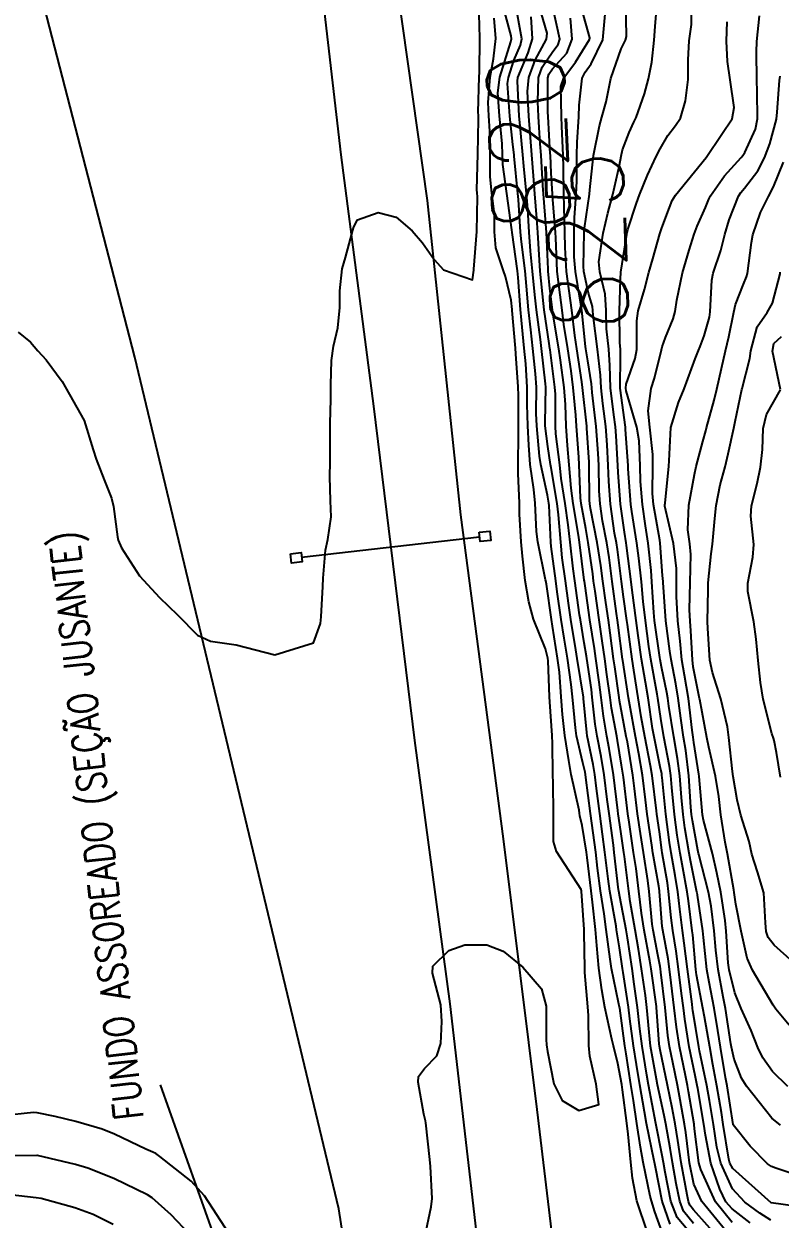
# Model space of a CAD drawing. Header units: metres. Extents: x 307586 to 320046, y 7427249 to 7434250.
# Drawn here: x 319367.6 to 319406.8, y 7427803.9 to 7427865.6 of the extents above; entities that cross this region are included whole.
import ezdxf
from ezdxf.enums import TextEntityAlignment as Align

# ---------------------------------------------------------------- set-up
doc = ezdxf.new("R2010")
doc.units = ezdxf.units.M
doc.header["$MEASUREMENT"] = 0
doc.linetypes.add('CONTINUO', pattern=[0])
for name, color, linetype in [('Cotas', 45, 'Continuous'), ('Curvas de Nivel 1m', 11, 'Continuous'), ('Curvas de Nivel 5m', 15, 'Continuous'), ('Linha Férrea', 20, 'Continuous'), ('Portico', 45, 'Continuous'), ('TEXTO', 45, 'Continuous'), ('Vias Secundárias', 230, 'Continuous')]:
    doc.layers.add(name, color=color, linetype=linetype)
doc.styles.add('ROMANS', font='romans', dxfattribs={"height": 0.2})
doc.styles.add('Style-STANDARD', font='STANDARD.shx')

msp = doc.modelspace()

# ---------------------------------------------------------------- linework, layer by layer
at = {"layer": 'Curvas de Nivel 1m', "flags": 128}
for points, elevation in [([(319367.339, 7427849.713), (319367.98, 7427849.183), (319368.371, 7427848.739), (319368.804, 7427848.282), (319369.629, 7427847.162), (319370.763, 7427845.15), (319371.228, 7427843.623), (319371.378, 7427843.14), (319371.794, 7427842.067), (319372.167, 7427841.128), (319372.276, 7427840.694), (319372.477, 7427839.123), (319372.514, 7427838.946), (319372.687, 7427838.559), (319373.621, 7427837.111), (319374.656, 7427835.988), (319375.582, 7427835.091), (319376.632, 7427834.038), (319377.295, 7427833.736), (319378.628, 7427833.544), (319380.623, 7427833.03), (319382.629, 7427833.644), (319382.991, 7427834.645), (319383.02, 7427834.996), (319383.098, 7427836.564), (319383.124, 7427836.995), (319383.249, 7427838.433), (319383.366, 7427838.993), (319383.532, 7427840.165), (319383.508, 7427840.992), (319383.47, 7427842.254), (319383.477, 7427842.993), (319383.478, 7427844.27), (319383.493, 7427844.993), (319383.521, 7427846.253), (319383.515, 7427846.993), (319383.548, 7427848.25), (319383.665, 7427848.991), (319383.876, 7427849.935), (319383.986, 7427850.988), (319383.984, 7427851.851), (319384.114, 7427852.987), (319384.282, 7427853.572), (319384.664, 7427854.982), (319384.706, 7427855.161), (319384.891, 7427855.513), (319385.968, 7427855.898), (319386.893, 7427855.66), (319387.72, 7427854.947), (319388.263, 7427854.326), (319388.868, 7427853.467), (319389.347, 7427852.925), (319390.855, 7427852.41), (319390.914, 7427852.909), (319390.916, 7427852.962), (319391.075, 7427854.907), (319391.108, 7427856.709), (319391.089, 7427856.907), (319391.079, 7427857.072), (319391.121, 7427858.907), (319391.164, 7427860.703), (319391.155, 7427860.907), (319391.146, 7427861.089), (319391.196, 7427862.907), (319391.208, 7427863.129), (319391.221, 7427864.907), (319391.174, 7427866.764)], 816), ([(319399.903, 7427803.158), (319399.346, 7427804.799), (319399.129, 7427805.973), (319399.042, 7427806.803), (319398.895, 7427808.237), (319398.833, 7427808.805), (319398.614, 7427810.543), (319398.576, 7427810.808), (319398.369, 7427811.901), (319398.132, 7427812.813), (319398.046, 7427813.154), (319397.698, 7427814.817), (319397.537, 7427815.698), (319397.381, 7427816.821), (319397.273, 7427817.994), (319397.204, 7427818.822), (319397.059, 7427820.232), (319396.989, 7427820.825), (319396.775, 7427822.551), (319396.74, 7427822.828), (319396.517, 7427824.204), (319396.392, 7427824.702), (319396.377, 7427824.832), (319396.357, 7427825.001), (319395.957, 7427826.846), (319395.836, 7427827.571), (319395.627, 7427828.849), (319395.498, 7427829.936), (319395.432, 7427830.852), (319395.341, 7427832.123), (319395.251, 7427832.854), (319394.981, 7427834.515), (319394.929, 7427834.857), (319394.67, 7427836.684), (319394.644, 7427836.86), (319394.63, 7427836.904), (319394.226, 7427838.865), (319394.163, 7427839.4), (319394.092, 7427840.866), (319394.012, 7427841.579), (319393.827, 7427842.869), (319393.753, 7427843.87), (319393.704, 7427844.871), (319393.683, 7427845.967), (319393.677, 7427846.871), (319393.598, 7427848.079), (319393.523, 7427848.873), (319393.375, 7427850.334), (319393.326, 7427850.875), (319393.208, 7427852.528), (319393.172, 7427852.877), (319392.896, 7427854.867), (319392.885, 7427854.991), (319392.616, 7427856.884), (319392.413, 7427858.373), (319392.392, 7427858.888), (319392.376, 7427859.454), (319392.244, 7427860.891), (319392.165, 7427862.082), (319392.264, 7427862.891), (319392.838, 7427864.719), (319392.872, 7427864.882), (319392.851, 7427865.037), (319392.35, 7427866.89)], 818), ([(319400.656, 7427803.173), (319400.277, 7427804.233), (319400.104, 7427804.792), (319400.042, 7427805.037), (319399.677, 7427806.796), (319399.543, 7427807.575), (319399.352, 7427808.8), (319399.171, 7427809.975), (319399.042, 7427810.803), (319398.792, 7427812.39), (319398.73, 7427812.807), (319398.46, 7427814.751), (319398.454, 7427814.809), (319398.407, 7427815.057), (319398.033, 7427816.814), (319397.961, 7427817.292), (319397.761, 7427818.817), (319397.651, 7427819.628), (319397.475, 7427820.82), (319397.319, 7427821.994), (319397.22, 7427822.823), (319397.02, 7427824.323), (319396.952, 7427824.826), (319396.711, 7427826.677), (319396.687, 7427826.838), (319396.67, 7427826.954), (319396.559, 7427827.442), (319396.233, 7427828.843), (319396.167, 7427829.254), (319396.019, 7427830.846), (319395.951, 7427831.498), (319395.76, 7427832.849), (319395.587, 7427833.896), (319395.436, 7427834.852), (319395.232, 7427836.286), (319395.154, 7427836.855), (319394.925, 7427838.624), (319394.903, 7427838.858), (319394.816, 7427840.755), (319394.804, 7427840.859), (319394.719, 7427841.276), (319394.381, 7427842.864), (319394.319, 7427843.293), (319394.167, 7427844.866), (319394.143, 7427845.495), (319394.151, 7427846.866), (319394.11, 7427847.557), (319393.972, 7427848.868), (319393.861, 7427849.836), (319393.746, 7427850.871), (319393.638, 7427852.089), (319393.565, 7427852.873), (319393.382, 7427854.371), (319393.337, 7427854.875), (319393.219, 7427856.566), (319393.194, 7427856.877), (319393.009, 7427858.803), (319392.999, 7427858.879), (319392.941, 7427859.408), (319392.782, 7427860.883), (319392.661, 7427862.567), (319392.701, 7427862.884), (319392.992, 7427863.75), (319393.336, 7427864.54), (319393.403, 7427864.876), (319393.044, 7427866.869)], 819), ([(319402.265, 7427802.945), (319401.441, 7427803.939), (319401.11, 7427804.778), (319400.817, 7427806.27), (319400.727, 7427806.784), (319400.666, 7427807.134), (319400.335, 7427808.79), (319399.955, 7427810.794), (319399.867, 7427811.288), (319399.624, 7427812.798), (319399.509, 7427813.682), (319399.385, 7427814.8), (319399.218, 7427816.005), (319399.1, 7427816.803), (319398.864, 7427818.391), (319398.791, 7427818.807), (319398.47, 7427820.517), (319398.416, 7427820.811), (319398.406, 7427820.878), (319398.181, 7427822.813), (319398.132, 7427823.188), (319397.909, 7427824.816), (319397.814, 7427825.541), (319397.653, 7427826.823), (319397.502, 7427827.765), (319397.293, 7427828.829), (319397.194, 7427829.443), (319397.041, 7427830.833), (319396.994, 7427831.229), (319396.761, 7427832.838), (319396.745, 7427832.959), (319396.631, 7427833.641), (319396.432, 7427834.842), (319396.39, 7427835.099), (319396.145, 7427836.845), (319396.06, 7427837.465), (319395.901, 7427838.848), (319395.801, 7427839.75), (319395.633, 7427840.851), (319395.439, 7427842.15), (319395.359, 7427842.854), (319395.164, 7427844.451), (319395.136, 7427844.856), (319395.135, 7427846.509), (319395.111, 7427846.857), (319394.869, 7427848.803), (319394.856, 7427848.86), (319394.817, 7427849.123), (319394.555, 7427850.863), (319394.518, 7427851.191), (319394.356, 7427852.865), (319394.306, 7427853.428), (319394.226, 7427854.867), (319394.182, 7427855.579), (319394.077, 7427856.868), (319394.005, 7427857.787), (319393.923, 7427858.87), (319393.828, 7427859.993), (319393.763, 7427860.872), (319393.699, 7427862.15), (319393.759, 7427862.872), (319394.095, 7427863.766), (319394.674, 7427864.863), (319394.71, 7427865.16), (319394.217, 7427866.868)], 821), ([(319404.264, 7427802.864), (319402.716, 7427804.756), (319402.296, 7427805.656), (319402.077, 7427806.764), (319401.883, 7427808.321), (319401.82, 7427808.768), (319401.596, 7427810.021), (319401.447, 7427810.774), (319401.202, 7427811.946), (319401.034, 7427812.78), (319400.952, 7427813.345), (319400.81, 7427814.784), (319400.597, 7427816.621), (319400.577, 7427816.788), (319400.558, 7427816.912), (319400.44, 7427817.521), (319400.193, 7427818.793), (319400.148, 7427819.101), (319399.992, 7427820.795), (319399.919, 7427821.358), (319399.685, 7427822.798), (319399.531, 7427823.782), (319399.388, 7427824.801), (319399.224, 7427826.122), (319399.133, 7427826.804), (319398.857, 7427828.52), (319398.804, 7427828.808), (319398.59, 7427829.923), (319398.452, 7427830.664), (319398.427, 7427830.813), (319398.205, 7427832.404), (319398.149, 7427832.817), (319397.972, 7427834.156), (319397.878, 7427834.821), (319397.745, 7427835.735), (319397.597, 7427836.826), (319397.49, 7427837.637), (319397.303, 7427838.831), (319396.955, 7427840.6), (319396.915, 7427840.837), (319396.905, 7427841.018), (319396.89, 7427842.838), (319396.886, 7427842.979), (319396.762, 7427844.746), (319396.756, 7427844.84), (319396.536, 7427846.843), (319396.494, 7427847.145), (319396.239, 7427848.846), (319396.141, 7427849.529), (319395.988, 7427850.849), (319395.849, 7427851.854), (319395.713, 7427852.851), (319395.639, 7427854.089), (319395.618, 7427854.853), (319395.581, 7427856.175), (319395.577, 7427856.853), (319395.561, 7427858.219), (319395.53, 7427858.854), (319395.461, 7427860.349), (319395.451, 7427860.855), (319395.422, 7427862.412), (319395.565, 7427862.854), (319396.169, 7427863.671), (319396.9, 7427864.841), (319396.915, 7427864.93), (319396.38, 7427866.847)], 824), ([(319405.207, 7427803.661), (319404.279, 7427804.384), (319403.959, 7427804.743), (319403.635, 7427805.405), (319403.174, 7427806.751), (319402.891, 7427808.191), (319402.809, 7427808.755), (319402.499, 7427810.611), (319402.474, 7427810.759), (319402.361, 7427811.275), (319402.058, 7427812.765), (319401.824, 7427814.195), (319401.759, 7427814.77), (319401.663, 7427815.523), (319401.498, 7427816.774), (319401.375, 7427817.708), (319401.203, 7427818.779), (319401.115, 7427819.433), (319400.988, 7427820.782), (319400.926, 7427821.229), (319400.665, 7427822.788), (319400.642, 7427822.926), (319400.514, 7427823.867), (319400.382, 7427824.791), (319400.361, 7427824.956), (319400.142, 7427826.794), (319400.061, 7427827.292), (319399.762, 7427828.798), (319399.576, 7427829.812), (319399.421, 7427830.802), (319399.196, 7427832.225), (319399.105, 7427832.805), (319398.861, 7427834.588), (319398.831, 7427834.808), (319398.661, 7427836.032), (319398.557, 7427836.812), (319398.341, 7427838.467), (319398.288, 7427838.816), (319398.196, 7427839.322), (319397.98, 7427840.821), (319397.895, 7427841.983), (319397.869, 7427842.823), (319397.817, 7427843.888), (319397.745, 7427844.825), (319397.588, 7427846.02), (319397.505, 7427846.829), (319397.46, 7427847.491), (319397.31, 7427848.833), (319397.081, 7427850.595), (319397.072, 7427850.837), (319397.051, 7427851.042), (319396.852, 7427851.724), (319396.604, 7427852.843), (319396.581, 7427853.127), (319396.622, 7427854.843), (319396.637, 7427855.092), (319396.904, 7427856.84), (319396.915, 7427857.061), (319397.099, 7427858.838), (319397.408, 7427860.381), (319397.544, 7427860.831), (319397.753, 7427861.61), (319397.995, 7427862.825), (319398.539, 7427864.358), (319398.764, 7427864.814), (319398.816, 7427865.002), (319398.779, 7427866.814)], 826), ([(319406.274, 7427803.789), (319405.718, 7427804.159), (319404.936, 7427804.73), (319404.293, 7427805.413), (319403.684, 7427806.746), (319403.491, 7427807.578), (319403.314, 7427808.75), (319403.112, 7427809.985), (319402.976, 7427810.754), (319402.596, 7427812.543), (319402.557, 7427812.758), (319402.392, 7427813.701), (319402.25, 7427814.611), (319402.232, 7427814.763), (319402.205, 7427814.964), (319401.962, 7427816.767), (319401.8, 7427818.123), (319401.715, 7427818.771), (319401.569, 7427819.873), (319401.462, 7427820.775), (319401.329, 7427821.621), (319401.127, 7427822.781), (319401.044, 7427823.318), (319400.853, 7427824.785), (319400.658, 7427826.682), (319400.645, 7427826.789), (319400.636, 7427826.871), (319400.557, 7427827.231), (319400.236, 7427828.793), (319400.163, 7427829.211), (319399.926, 7427830.797), (319399.795, 7427831.615), (319399.592, 7427832.8), (319399.415, 7427834.022), (319399.308, 7427834.803), (319399.11, 7427836.362), (319399.058, 7427836.806), (319398.813, 7427838.687), (319398.792, 7427838.809), (319398.701, 7427839.372), (319398.505, 7427840.813), (319398.382, 7427842.458), (319398.365, 7427842.816), (319398.284, 7427844.343), (319398.246, 7427844.818), (319398.158, 7427845.433), (319397.992, 7427846.822), (319397.958, 7427847.977), (319397.906, 7427848.824), (319397.78, 7427849.875), (319397.76, 7427850.826), (319397.701, 7427851.677), (319397.43, 7427852.831), (319397.387, 7427853.351), (319397.607, 7427854.829), (319397.855, 7427855.869), (319398.103, 7427856.822), (319398.451, 7427858.34), (319398.531, 7427858.816), (319398.612, 7427859.141), (319398.951, 7427860.028), (319399.198, 7427860.569), (319399.306, 7427860.807), (319399.746, 7427862.031), (319399.947, 7427862.8), (319400.115, 7427863.676), (319400.236, 7427864.798), (319400.299, 7427865.512), (319400.395, 7427866.796)], 827), ([(319408.28, 7427804.41), (319406.295, 7427804.698), (319404.309, 7427806.465), (319404.156, 7427806.742), (319404.106, 7427806.951), (319403.819, 7427808.745), (319403.723, 7427809.362), (319403.488, 7427810.749), (319403.282, 7427811.843), (319403.116, 7427812.753), (319402.848, 7427814.306), (319402.767, 7427814.756), (319402.429, 7427816.483), (319402.392, 7427816.761), (319402.241, 7427818.553), (319402.216, 7427818.764), (319402.018, 7427820.308), (319401.954, 7427820.768), (319401.728, 7427822.008), (319401.593, 7427822.774), (319401.438, 7427823.702), (319401.295, 7427824.778), (319401.16, 7427826.164), (319401.11, 7427826.782), (319401.042, 7427827.267), (319400.742, 7427828.787), (319400.587, 7427829.726), (319400.434, 7427830.792), (319400.399, 7427830.998), (319400.073, 7427832.796), (319399.97, 7427833.456), (319399.79, 7427834.799), (319399.679, 7427835.779), (319399.586, 7427836.801), (319399.455, 7427838.032), (319399.354, 7427838.803), (319399.082, 7427840.442), (319399.033, 7427840.807), (319398.905, 7427842.644), (319398.899, 7427842.808), (319398.762, 7427844.673), (319398.754, 7427844.801), (319398.479, 7427846.815), (319398.503, 7427848.508), (319398.497, 7427848.815), (319398.461, 7427849.173), (319398.446, 7427850.816), (319398.494, 7427852.45), (319398.515, 7427852.815), (319398.823, 7427854.752), (319398.833, 7427854.811), (319398.843, 7427854.851), (319398.886, 7427855.009), (319399.333, 7427856.379), (319399.483, 7427856.804), (319399.897, 7427857.827), (319400.352, 7427858.796), (319400.55, 7427859.183), (319400.949, 7427859.878), (319401.345, 7427860.396), (319401.609, 7427860.78), (319401.866, 7427861.671), (319401.996, 7427862.775), (319401.999, 7427863.781), (319402.055, 7427864.774), (319402.172, 7427865.616), (319402.152, 7427866.773)], 828), ([(319402.272, 7427803.625), (319401.767, 7427804.257), (319401.565, 7427804.771), (319401.379, 7427805.691), (319401.185, 7427806.777), (319401.064, 7427807.522), (319400.839, 7427808.782), (319400.754, 7427809.2), (319400.41, 7427810.789), (319400.357, 7427811.079), (319400.062, 7427812.793), (319400.019, 7427813.162), (319399.866, 7427814.795), (319399.788, 7427815.42), (319399.594, 7427816.798), (319399.435, 7427817.808), (319399.26, 7427818.802), (319399.005, 7427820.267), (319398.931, 7427820.805), (319398.705, 7427822.603), (319398.677, 7427822.808), (319398.514, 7427823.898), (319398.385, 7427824.811), (319398.364, 7427824.974), (319398.135, 7427826.816), (319397.925, 7427828.178), (319397.801, 7427828.822), (319397.623, 7427829.859), (319397.496, 7427830.827), (319397.398, 7427831.621), (319397.225, 7427832.831), (319397.15, 7427833.354), (319396.925, 7427834.836), (319396.669, 7427836.588), (319396.632, 7427836.84), (319396.627, 7427836.887), (319396.379, 7427838.843), (319396.325, 7427839.215), (319396.049, 7427840.847), (319395.943, 7427841.636), (319395.856, 7427842.849), (319395.761, 7427843.842), (319395.692, 7427844.851), (319395.656, 7427845.975), (319395.586, 7427846.852), (319395.407, 7427848.254), (319395.315, 7427848.855), (319395.004, 7427850.695), (319394.977, 7427850.859), (319394.854, 7427851.963), (319394.759, 7427852.861), (319394.753, 7427852.972), (319394.677, 7427854.862), (319394.666, 7427855.083), (319394.521, 7427856.864), (319394.49, 7427857.291), (319394.395, 7427858.865), (319394.356, 7427859.452), (319394.258, 7427860.867), (319394.227, 7427861.611), (319394.269, 7427862.867), (319394.447, 7427863.407), (319394.996, 7427864.218), (319395.283, 7427864.574), (319395.367, 7427864.856), (319395.026, 7427866.43)], 822), ([(319388.384, 7427802.929), (319388.715, 7427804.489), (319388.76, 7427804.925), (319388.669, 7427806.565), (319388.635, 7427806.927), (319388.426, 7427808.835), (319388.409, 7427808.929), (319388.336, 7427809.269), (319388.043, 7427810.933), (319388.062, 7427811.228), (319388.364, 7427811.646), (319389.002, 7427812.295), (319389.211, 7427812.922), (319389.256, 7427814.06), (319389.203, 7427814.922), (319388.787, 7427816.567), (319388.794, 7427816.926), (319389.628, 7427817.731), (319390.444, 7427818.033), (319391.584, 7427818.033), (319392.441, 7427817.703), (319393.449, 7427816.87), (319394.416, 7427815.763), (319394.666, 7427814.856), (319394.66, 7427813.13), (319394.668, 7427812.856), (319394.724, 7427812.509), (319395.051, 7427810.85), (319395.487, 7427809.985), (319396.339, 7427809.472), (319397.38, 7427809.782), (319397.25, 7427810.821), (319396.92, 7427812.279), (319396.867, 7427812.825), (319396.841, 7427814.383), (319396.817, 7427814.826), (319396.663, 7427816.594), (319396.652, 7427816.828), (319396.631, 7427818.648), (319396.627, 7427818.828), (319396.487, 7427820.815), (319396.474, 7427820.894), (319395.19, 7427822.85), (319395.031, 7427823.375), (319395.037, 7427824.852), (319395.02, 7427826.379), (319394.999, 7427826.856), (319394.989, 7427828.436), (319394.966, 7427828.856), (319394.844, 7427830.604), (319394.833, 7427830.858), (319394.758, 7427832.721), (319394.747, 7427832.859), (319394.628, 7427833.343), (319393.998, 7427834.866), (319393.76, 7427835.765), (319393.577, 7427836.871), (319393.434, 7427838.124), (319393.368, 7427838.873), (319393.282, 7427840.3), (319393.271, 7427840.874), (319393.217, 7427842.394), (319393.203, 7427842.875), (319393.221, 7427844.413), (319393.222, 7427844.875), (319393.223, 7427846.439), (319393.215, 7427846.876), (319393.093, 7427848.595), (319393.071, 7427848.877), (319392.9, 7427850.822), (319392.896, 7427850.879), (319392.848, 7427851.36), (319392.559, 7427852.585), (319392.452, 7427852.886), (319392.053, 7427854.071), (319391.993, 7427854.893), (319391.981, 7427855.81), (319391.854, 7427856.896), (319391.767, 7427857.743), (319391.757, 7427858.898), (319391.752, 7427860.097), (319391.697, 7427860.899), (319391.659, 7427861.588), (319391.765, 7427862.898), (319391.94, 7427863.843), (319392.046, 7427864.894), (319391.964, 7427865.951)], 817), ([(319403.688, 7427802.746), (319402.279, 7427804.335), (319402.094, 7427804.575), (319402.018, 7427804.764), (319401.947, 7427805.106), (319401.637, 7427806.77), (319401.469, 7427807.917), (319401.33, 7427808.775), (319401.172, 7427809.608), (319400.934, 7427810.781), (319400.559, 7427812.609), (319400.523, 7427812.788), (319400.507, 7427812.911), (319400.398, 7427814.324), (319400.361, 7427814.79), (319400.357, 7427814.837), (319400.09, 7427816.793), (319400.023, 7427817.208), (319399.726, 7427818.797), (319399.586, 7427819.674), (319399.456, 7427820.8), (319399.307, 7427821.986), (319399.183, 7427822.803), (319398.943, 7427824.381), (319398.884, 7427824.806), (319398.655, 7427826.705), (319398.641, 7427826.809), (319398.558, 7427827.329), (319398.352, 7427828.594), (319398.309, 7427828.814), (319398.042, 7427830.266), (319397.962, 7427830.82), (319397.801, 7427832.012), (319397.691, 7427832.824), (319397.559, 7427833.753), (319397.402, 7427834.829), (319397.186, 7427836.311), (319397.114, 7427836.833), (319397.064, 7427837.221), (319396.831, 7427838.838), (319396.704, 7427839.561), (319396.46, 7427840.843), (319396.427, 7427841.142), (319396.372, 7427842.844), (319396.346, 7427843.245), (319396.231, 7427844.845), (319396.196, 7427845.422), (319396.057, 7427846.847), (319395.949, 7427847.701), (319395.773, 7427848.85), (319395.578, 7427850.107), (319395.479, 7427850.854), (319395.278, 7427852.436), (319395.235, 7427852.856), (319395.152, 7427854.585), (319395.139, 7427854.857), (319394.989, 7427856.782), (319394.984, 7427856.859), (319394.924, 7427857.931), (319394.876, 7427858.861), (319394.869, 7427858.925), (319394.756, 7427860.862), (319394.745, 7427861.082), (319394.74, 7427862.862), (319394.794, 7427863.053), (319394.987, 7427863.318), (319395.719, 7427864.13), (319396.01, 7427864.85), (319395.919, 7427865.951)], 823), ([(319408.301, 7427805.895), (319406.536, 7427806.481), (319406.311, 7427806.57), (319406.1, 7427806.713), (319405.21, 7427807.615), (319404.333, 7427808.719), (319404.327, 7427808.74), (319404.015, 7427810.743), (319403.94, 7427811.171), (319403.68, 7427812.747), (319403.539, 7427813.601), (319403.344, 7427814.751), (319403.082, 7427816.094), (319402.971, 7427816.755), (319402.795, 7427818.411), (319402.754, 7427818.757), (319402.481, 7427820.605), (319402.463, 7427820.74), (319402.459, 7427820.76), (319402.129, 7427822.397), (319402.059, 7427822.767), (319401.833, 7427824.087), (319401.737, 7427824.772), (319401.659, 7427825.65), (319401.578, 7427826.775), (319401.456, 7427827.671), (319401.257, 7427828.78), (319401.011, 7427830.369), (319400.956, 7427830.785), (319400.903, 7427831.083), (319400.619, 7427832.407), (319400.546, 7427832.791), (319400.529, 7427832.886), (319400.267, 7427834.794), (319400.228, 7427835.215), (319400.129, 7427836.795), (319400.084, 7427837.39), (319399.938, 7427838.798), (319399.803, 7427839.702), (319399.633, 7427840.801), (319399.544, 7427841.993), (319399.526, 7427842.802), (319399.465, 7427844.094), (319399.354, 7427844.804), (319398.791, 7427846.678), (319398.775, 7427846.81), (319398.795, 7427847.015), (319399.265, 7427848.349), (319399.339, 7427848.805), (319399.349, 7427850.291), (319399.421, 7427850.804), (319399.747, 7427851.908), (319399.974, 7427852.799), (319400.169, 7427853.498), (319400.542, 7427854.793), (319400.629, 7427855.05), (319400.898, 7427855.79), (319401.178, 7427856.517), (319401.339, 7427856.784), (319402.933, 7427858.737), (319403.75, 7427859.953), (319404.272, 7427860.747), (319404.383, 7427861.331), (319404.172, 7427862.748), (319404.04, 7427863.701), (319403.978, 7427864.75), (319404.016, 7427865.752)], 829), ([(319407.152, 7427810.702), (319406.371, 7427811.476), (319405.858, 7427812.198), (319405.602, 7427812.722), (319405.261, 7427813.597), (319404.742, 7427814.735), (319404.415, 7427815.555), (319404.125, 7427816.743), (319404.079, 7427817.101), (319403.976, 7427818.745), (319403.923, 7427819.284), (319403.694, 7427820.748), (319403.49, 7427821.753), (319403.259, 7427822.752), (319402.793, 7427824.484), (319402.736, 7427824.758), (319402.574, 7427826.738), (319402.569, 7427826.76), (319402.554, 7427826.853), (319402.302, 7427828.496), (319402.258, 7427828.765), (319402.207, 7427829.137), (319402.014, 7427830.769), (319401.809, 7427831.966), (319401.682, 7427832.774), (319401.583, 7427833.727), (319401.476, 7427834.777), (319401.394, 7427836.047), (319401.401, 7427836.779), (319401.398, 7427837.498), (319401.245, 7427838.782), (319400.804, 7427840.707), (319400.798, 7427840.789), (319400.808, 7427840.873), (319401.009, 7427842.786), (319401.023, 7427843.063), (319401.104, 7427844.785), (319401.494, 7427846.068), (319401.789, 7427846.775), (319402.37, 7427848.329), (319402.536, 7427848.764), (319402.618, 7427848.961), (319402.824, 7427849.525), (319403.108, 7427850.488), (319403.148, 7427850.757), (319403.227, 7427852.389), (319403.302, 7427852.756), (319403.692, 7427853.934), (319403.899, 7427854.75), (319404.129, 7427855.513), (319404.614, 7427856.743), (319404.728, 7427856.928), (319404.917, 7427857.148), (319405.602, 7427858.057), (319405.945, 7427858.73), (319406.219, 7427859.452), (319406.565, 7427860.724), (319406.613, 7427861.077), (319406.731, 7427862.723), (319406.758, 7427862.949)], 831), ([(319407.221, 7427813.876), (319406.543, 7427814.709), (319406.406, 7427814.919), (319405.331, 7427816.727), (319405.059, 7427817.35), (319404.737, 7427818.736), (319404.474, 7427820.142), (319404.379, 7427820.741), (319404.356, 7427820.869), (319404.038, 7427822.745), (319403.922, 7427823.333), (319403.69, 7427824.748), (319403.583, 7427825.704), (319403.412, 7427826.751), (319403.078, 7427828.245), (319402.972, 7427828.756), (319402.602, 7427830.71), (319402.595, 7427830.76), (319402.267, 7427832.413), (319402.222, 7427832.766), (319402.142, 7427834.272), (319402.104, 7427834.768), (319402.072, 7427835.348), (319402.101, 7427836.769), (319402.134, 7427838.215), (319402.083, 7427838.769), (319401.979, 7427839.496), (319402.032, 7427840.77), (319402.329, 7427842.356), (319402.417, 7427842.765), (319402.756, 7427844.061), (319402.91, 7427844.61), (319402.951, 7427844.758), (319403.342, 7427846.197), (319403.477, 7427846.753), (319403.721, 7427847.834), (319403.936, 7427848.749), (319404.108, 7427849.462), (319404.366, 7427850.745), (319404.454, 7427851.137), (319404.857, 7427852.186), (319405.028, 7427852.572), (319405.075, 7427852.738), (319405.275, 7427854.34), (319405.349, 7427854.735), (319405.739, 7427855.893), (319406.15, 7427856.728), (319406.412, 7427857.231), (319406.931, 7427858.502)], 832), ([(319407.933, 7427816.695), (319406.446, 7427818.018), (319406.145, 7427818.41), (319406.041, 7427818.716), (319406.001, 7427819.175), (319405.917, 7427820.718), (319405.584, 7427821.814), (319405.291, 7427822.728), (319405.15, 7427823.371), (319404.73, 7427824.737), (319404.535, 7427825.521), (319404.332, 7427826.742), (319404.298, 7427827), (319404.104, 7427828.745), (319404.03, 7427829.297), (319403.691, 7427830.749), (319403.255, 7427832.115), (319403.115, 7427832.755), (319403.013, 7427834.382), (319403.008, 7427834.756), (319403.031, 7427836.393), (319403.038, 7427836.756), (319403.189, 7427838.254), (319403.267, 7427838.754), (319403.385, 7427840.081), (319403.445, 7427840.753), (319403.666, 7427841.818), (319403.913, 7427842.748), (319404.073, 7427843.424), (319404.359, 7427844.744), (319404.429, 7427845.082), (319404.78, 7427846.74), (319404.793, 7427846.792), (319405.192, 7427848.353), (319405.24, 7427848.736), (319405.579, 7427849.985), (319406.084, 7427850.728), (319406.366, 7427851.206), (319406.757, 7427852.721), (319406.768, 7427852.817)], 833), ([(319406.772, 7427846.741), (319406.359, 7427848.725), (319406.428, 7427849.115), (319406.824, 7427849.481)], 834), ([(319406.779, 7427826.708), (319406.566, 7427827.977), (319406.449, 7427828.589), (319406.416, 7427828.712), (319406.334, 7427828.956), (319405.874, 7427830.727), (319405.743, 7427831.598), (319405.622, 7427832.73), (319405.522, 7427833.843), (319405.398, 7427834.732), (319405.094, 7427836.308), (319405.082, 7427836.736), (319405.344, 7427838.076), (319405.395, 7427838.733), (319405.249, 7427840.201), (319405.281, 7427840.734), (319405.579, 7427841.887), (319405.745, 7427842.73), (319405.84, 7427843.641), (319405.886, 7427844.729), (319406.055, 7427845.446), (319406.772, 7427846.72)], 834), ([(319378.263, 7427803.087), (319376.988, 7427805.063), (319376.294, 7427805.805), (319374.67, 7427807.095), (319374.463, 7427807.246), (319374.315, 7427807.32), (319373.946, 7427807.475), (319372.324, 7427808.25), (319371.692, 7427808.495), (319370.33, 7427808.896), (319369.266, 7427809.161), (319368.335, 7427809.354), (319368.144, 7427809.362), (319366.539, 7427809.188)], 816), ([(319372.267, 7427803.575), (319371.223, 7427804.086), (319370.276, 7427804.434), (319368.539, 7427804.909), (319368.281, 7427804.956), (319366.305, 7427805.168)], 814)]:
    msp.add_lwpolyline(points, dxfattribs=dict(at, elevation=elevation))
at = {"layer": 'Curvas de Nivel 5m', "flags": 128}
for points, elevation in [([(319404.272, 7427803.676), (319403.414, 7427804.749), (319402.651, 7427806.414), (319402.56, 7427806.758), (319402.33, 7427808.518), (319402.307, 7427808.735), (319402.307, 7427808.76), (319402.025, 7427810.441), (319401.964, 7427810.766), (319401.857, 7427811.271), (319401.548, 7427812.773), (319401.394, 7427813.776), (319401.284, 7427814.777), (319401.128, 7427816.073), (319401.036, 7427816.781), (319400.961, 7427817.305), (319400.685, 7427818.787), (319400.655, 7427818.986), (319400.521, 7427820.789), (319400.516, 7427820.832), (319400.477, 7427821.059), (319400.182, 7427822.793), (319400.118, 7427823.183), (319399.887, 7427824.796), (319399.795, 7427825.537), (319399.633, 7427826.799), (319399.456, 7427827.909), (319399.284, 7427828.803), (319398.985, 7427830.419), (319398.918, 7427830.807), (319398.622, 7427832.73), (319398.612, 7427832.8), (319398.389, 7427834.562), (319398.353, 7427834.814), (319398.303, 7427835.16), (319398.076, 7427836.819), (319397.915, 7427838.052), (319397.794, 7427838.823), (319397.58, 7427839.956), (319397.447, 7427840.829), (319397.402, 7427841.502), (319397.377, 7427842.83), (319397.352, 7427843.434), (319397.238, 7427844.833), (319397.038, 7427846.587), (319397.016, 7427846.837), (319396.997, 7427847.039), (319396.807, 7427848.218), (319396.704, 7427848.841), (319396.687, 7427848.969), (319396.498, 7427850.843), (319396.438, 7427851.253), (319396.167, 7427852.847), (319396.113, 7427853.605), (319396.109, 7427854.848), (319396.126, 7427855.616), (319396.215, 7427856.847), (319396.244, 7427857.523), (319396.241, 7427858.847), (319396.255, 7427859.535), (319396.342, 7427860.846), (319396.369, 7427861.446), (319396.524, 7427862.845), (319396.679, 7427863.15), (319396.99, 7427863.583), (319397.591, 7427864.831), (319397.706, 7427866.147)], 825), ([(319406.784, 7427808.705), (319406.338, 7427809.076), (319405.022, 7427810.73), (319404.767, 7427811.134), (319404.377, 7427812.112), (319404.248, 7427812.741), (319404.218, 7427812.908), (319403.933, 7427814.745), (319403.821, 7427815.336), (319403.561, 7427816.749), (319403.442, 7427817.751), (319403.355, 7427818.751), (319403.188, 7427820.037), (319403.056, 7427820.754), (319402.553, 7427822.709), (319402.54, 7427822.76), (319402.504, 7427822.918), (319402.221, 7427824.465), (319402.177, 7427824.765), (319402.147, 7427825.148), (319402.043, 7427826.768), (319401.877, 7427828.081), (319401.758, 7427828.772), (319401.617, 7427829.745), (319401.488, 7427830.777), (319401.357, 7427831.526), (319401.116, 7427832.783), (319401.05, 7427833.207), (319400.848, 7427834.787), (319400.702, 7427836.76), (319400.702, 7427836.79), (319400.701, 7427836.818), (319400.676, 7427837.136), (319400.547, 7427838.791), (319400.529, 7427838.958), (319400.206, 7427840.795), (319400.16, 7427841.364), (319400.18, 7427842.796), (319400.169, 7427843.375), (319400.025, 7427844.797), (319399.939, 7427845.635), (319400.092, 7427846.797), (319400.262, 7427847.332), (319400.623, 7427848.792), (319400.661, 7427848.946), (319400.823, 7427849.435), (319401.222, 7427850.4), (319401.335, 7427850.783), (319401.422, 7427851.355), (319401.706, 7427852.777), (319402.048, 7427853.946), (319402.312, 7427854.769), (319402.47, 7427855.185), (319402.904, 7427856.148), (319403.08, 7427856.589), (319403.164, 7427856.757), (319403.886, 7427857.788), (319404.752, 7427858.742), (319404.837, 7427858.838), (319404.937, 7427858.999), (319405.489, 7427860.201), (319405.595, 7427860.734), (319405.567, 7427862.144), (319405.547, 7427862.734), (319405.532, 7427864.2), (319405.562, 7427864.734), (319405.7, 7427866.056)], 830), ([(319401.079, 7427803.586), (319400.657, 7427804.784), (319400.309, 7427806.537), (319400.261, 7427806.791), (319400.245, 7427806.859), (319399.855, 7427808.795), (319399.745, 7427809.39), (319399.503, 7427810.799), (319399.331, 7427811.838), (319399.178, 7427812.802), (319398.99, 7427814.211), (319398.912, 7427814.805), (319398.636, 7427816.602), (319398.605, 7427816.808), (319398.444, 7427817.881), (319398.302, 7427818.812), (319398.271, 7427818.995), (319397.951, 7427820.815), (319397.863, 7427821.436), (319397.697, 7427822.818), (319397.574, 7427823.758), (319397.43, 7427824.821), (319397.261, 7427826.11), (319397.171, 7427826.831), (319397.082, 7427827.356), (319396.781, 7427828.837), (319396.756, 7427829.018), (319396.592, 7427830.765), (319396.586, 7427830.84), (319396.265, 7427832.844), (319396.193, 7427833.279), (319395.936, 7427834.847), (319395.809, 7427835.695), (319395.65, 7427836.85), (319395.49, 7427838.047), (319395.409, 7427838.853), (319395.297, 7427840.264), (319395.22, 7427840.855), (319394.908, 7427842.692), (319394.883, 7427842.859), (319394.752, 7427843.805), (319394.611, 7427844.862), (319394.604, 7427845.023), (319394.636, 7427846.862), (319394.626, 7427847.03), (319394.417, 7427848.864), (319394.359, 7427849.325), (319394.154, 7427850.867), (319394.079, 7427851.64), (319393.957, 7427852.869), (319393.853, 7427853.89), (319393.779, 7427854.871), (319393.703, 7427856.07), (319393.635, 7427856.873), (319393.511, 7427858.291), (319393.459, 7427858.875), (319393.292, 7427860.543), (319393.265, 7427860.877), (319393.17, 7427862.689), (319393.195, 7427862.878), (319393.724, 7427864.144), (319393.955, 7427864.87), (319393.874, 7427866.018)], 820), ([(319376.203, 7427803.071), (319375.255, 7427804.067), (319374.281, 7427804.943), (319374.039, 7427805.102), (319372.295, 7427805.957), (319370.958, 7427806.485), (319370.306, 7427806.68), (319368.339, 7427807.144), (319368.313, 7427807.144), (319366.373, 7427807.128)], 815)]:
    msp.add_lwpolyline(points, dxfattribs=dict(at, elevation=elevation))
at = {"layer": 'Linha Férrea'}
for points in [[(319396.077, 7427612.354), (319397.579, 7427625.64), (319398.705, 7427634.278), (319400.301, 7427647.141), (319401.709, 7427660.432), (319402.835, 7427673.528), (319403.539, 7427685.83), (319403.961, 7427693.152), (319403.963, 7427703.713), (319403.728, 7427714.091), (319403.211, 7427724.234), (319402.695, 7427734.091), (319401.802, 7427744.093), (319400.628, 7427756.497), (319399.361, 7427768.846), (319397.718, 7427780.395), (319395.981, 7427794.53), (319394.196, 7427809.511), (319392.459, 7427823.506), (319390.251, 7427840.266), (319388.513, 7427856.515), (319386.212, 7427872.857), (319384.24, 7427889.101), (319382.502, 7427901.83)], [(319378.927, 7427900.859), (319380.804, 7427884.983), (319382.447, 7427872.59), (319384.042, 7427858.879), (319385.732, 7427845.877), (319387.845, 7427828.598), (319389.675, 7427814.98), (319391.506, 7427799.161), (319393.102, 7427784.418), (319395.309, 7427769.206), (319396.906, 7427754.556), (319398.08, 7427741.458), (319398.832, 7427729.813), (319399.395, 7427719.107), (319399.677, 7427710.186), (319399.63, 7427701.028), (319399.487, 7427689.287), (319398.785, 7427677.779), (319397.611, 7427663.883), (319396.109, 7427649.375), (319394.652, 7427635.901), (319392.868, 7427622.52), (319391.743, 7427611.251)]]:
    msp.add_lwpolyline(points, dxfattribs=at)
at = {"layer": 'Portico'}
msp.add_lwpolyline([(319382.008, 7427838.073), (319391.214, 7427839.124)], dxfattribs=at)
for points in [[(319391.188, 7427839.364), (319391.741, 7427839.424), (319391.793, 7427838.944), (319391.241, 7427838.884)], [(319381.429, 7427838.253), (319381.982, 7427838.313), (319382.034, 7427837.833), (319381.482, 7427837.773)]]:
    msp.add_lwpolyline(points, close=True, dxfattribs=at)
at = {"layer": 'TEXTO', "linetype": 'CONTINUO'}
msp.add_polyline3d([(319384.953, 7427781.973, 0), (319374.717, 7427810.786, 0)], dxfattribs=at)
at = {"layer": 'Vias Secundárias'}
msp.add_lwpolyline([(319382.705, 7427656.685), (319378.668, 7427683.378), (319380.218, 7427699.171), (319382.389, 7427732.375), (319387.817, 7427779.53), (319383.938, 7427804.378), (319373.385, 7427848.414), (319358.651, 7427905.335), (319343.912, 7427957.171), (319334.457, 7427973.428), (319319.254, 7428020.579), (319311.493, 7428061.419)], dxfattribs=at)
msp.add_lwpolyline([(319382.705, 7427656.685), (319378.668, 7427683.378), (319380.218, 7427699.171), (319382.389, 7427732.375), (319387.817, 7427779.53), (319383.938, 7427804.378), (319373.385, 7427848.414), (319358.651, 7427905.335), (319343.912, 7427957.171), (319334.457, 7427973.428), (319319.254, 7428020.579), (319311.493, 7428061.419)], dxfattribs=at)

# ---------------------------------------------------------------- texts
at = {"layer": 'Cotas', "style": 'Style-STANDARD'}
for s, rotation, p in [('820', 92.49583, (319393.73, 7427859.568, 820)), ('825', 92.06479, (319396.763, 7427854.447, 825))]:
    msp.add_text(s, height=4, rotation=rotation, dxfattribs=at).set_placement(p, align=Align.MIDDLE_CENTER)
at = {"layer": 'TEXTO', "style": 'ROMANS', "width": 0.8}
msp.add_text('FUNDO ASSOREADO (SEÇÃO JUSANTE)', height=1.5, rotation=96.37718, dxfattribs=at).set_placement((319373.835, 7427809.074))

doc.saveas('drawing.dxf')
